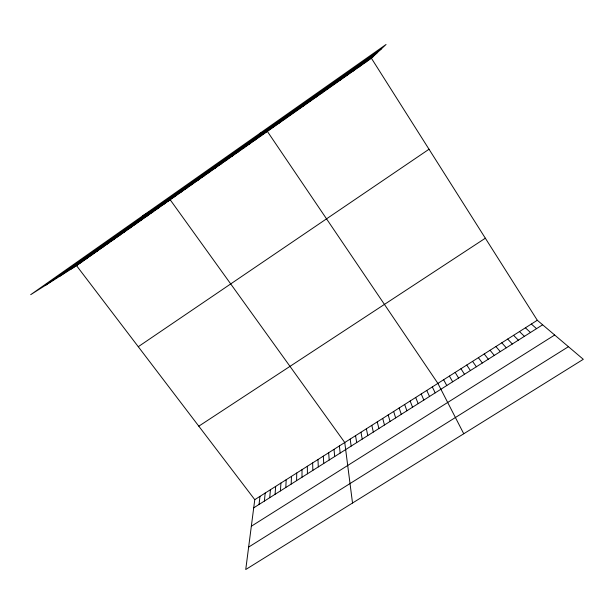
<?xml version="1.0" encoding="UTF-8"?>
<svg xmlns="http://www.w3.org/2000/svg" width="614" height="614" viewBox="0 0 614 614"><rect width="100%" height="100%" fill="white"/><g stroke="black" fill="none" stroke-linecap="round" stroke-linejoin="round"><path stroke-width="0.92" d="M301.996 477.247L302.034 469.649M296.585 480.678L296.739 473.01M291.189 484.093L291.458 476.364M285.802 487.508L286.185 479.711M280.429 490.916L280.92 483.049M275.064 494.316L275.671 486.388M269.715 497.701L270.429 489.711M264.365 501.085L265.202 493.034M259.039 504.47L259.983 496.35M76.543 265.662L254.772 499.658L245.738 569.523L583.3 359.313L537.296 320.262L371.401 58.238L386.052 44.477L30.7 294.674L76.543 265.662L371.401 58.238M309.717 101.632L309.863 101.133M315.819 97.334L316.118 96.736M321.943 93.036L322.388 92.323M328.076 88.723L328.674 87.902M334.216 84.394L334.968 83.473M340.379 80.058L341.284 79.029M346.557 75.714L347.616 74.578M352.743 71.362L353.956 70.119M358.952 66.995L360.318 65.644M365.169 62.628L366.688 61.162M45.559 285.272L381.263 48.974M59.259 276.599L376.881 53.088M71.239 269.016L373.074 56.665M138.273 346.71L429.017 149.24M198.806 426.177L485.344 238.209M254.772 499.658L537.296 320.262M253.712 507.839L542.638 324.791M76.773 265.125L81.954 261.856M82.322 261.219L87.38 258.034M251.341 526.229L554.68 335.021M87.879 257.312L92.821 254.211M248.639 547.097L568.434 346.687M93.451 253.39L98.271 250.374M99.038 249.461L103.728 246.536M104.633 245.523L109.2 242.683M110.244 241.578L114.688 238.823M115.862 237.618L120.183 234.962M121.495 233.658L125.693 231.087M127.144 229.682L131.212 227.203M132.801 225.706L136.745 223.312M138.472 221.715L142.294 219.405M144.16 217.717L147.851 215.499M149.854 213.71L153.416 211.584M155.565 209.689L158.995 207.655M161.282 205.667L164.59 203.725M142.663 215.844L170.193 199.78L344.761 442.517L352.52 503.027M172.764 197.585L175.811 195.828M178.528 193.533L181.437 191.867M184.3 189.473L187.078 187.899M190.087 185.405L192.735 183.924M195.881 181.322L198.399 179.94M201.699 177.239L204.078 175.942M207.524 173.14L209.773 171.943M213.357 169.034L215.476 167.929M219.213 164.913L221.193 163.907M225.077 160.791L226.919 159.878M230.948 156.654L232.66 155.841M236.843 152.51L238.416 151.788M242.745 148.358L244.18 147.736M248.662 144.19L249.959 143.668M254.595 140.023L255.754 139.593M260.536 135.84L261.556 135.51M259.722 133.422L267.374 131.419L437.882 383.382L463.754 433.76M272.647 127.321L273.383 127.19M278.817 122.984L279.401 122.953M284.996 118.632L285.441 118.709M531.348 324.038L536.544 328.651M525.407 327.807L530.465 332.504M519.49 331.568L524.402 336.342M513.58 335.321L518.354 340.179M507.678 339.066L512.322 344.001M501.799 342.804L506.297 347.816M495.92 346.534L500.287 351.622M490.064 350.249L494.285 355.422M484.216 353.963L488.307 359.213M478.383 357.67L482.335 362.997M472.557 361.362L476.372 366.773M466.747 365.054L470.431 370.541M460.953 368.738L464.499 374.294M455.166 372.406L458.581 378.047M449.394 376.075L452.671 381.793M443.63 379.736L446.777 385.523M432.317 386.92L435.203 392.86M426.761 390.45L429.516 396.46M421.219 393.965L423.844 400.052M415.686 397.481L418.188 403.636M410.16 400.988L412.539 407.22M404.649 404.488L406.898 410.789M399.146 407.98L401.28 414.35M393.658 411.464L395.662 417.904M388.186 414.941L390.059 421.457M382.714 418.418L384.471 424.995M377.257 421.879L378.892 428.534M371.815 425.333L373.327 432.056M366.381 428.787L367.771 435.579M360.963 432.225L362.229 439.087M355.552 435.664L356.696 442.594M350.149 439.094L351.177 446.094M339.381 445.933L340.171 453.063M334.016 449.341L334.684 456.54M328.659 452.741L329.204 460.009M323.309 456.133L323.739 463.47M317.975 459.525L318.29 466.924M312.649 462.902L312.848 470.378M307.338 466.279L307.414 473.816M303.623 105.524L303.623 105.915"/></g></svg>
